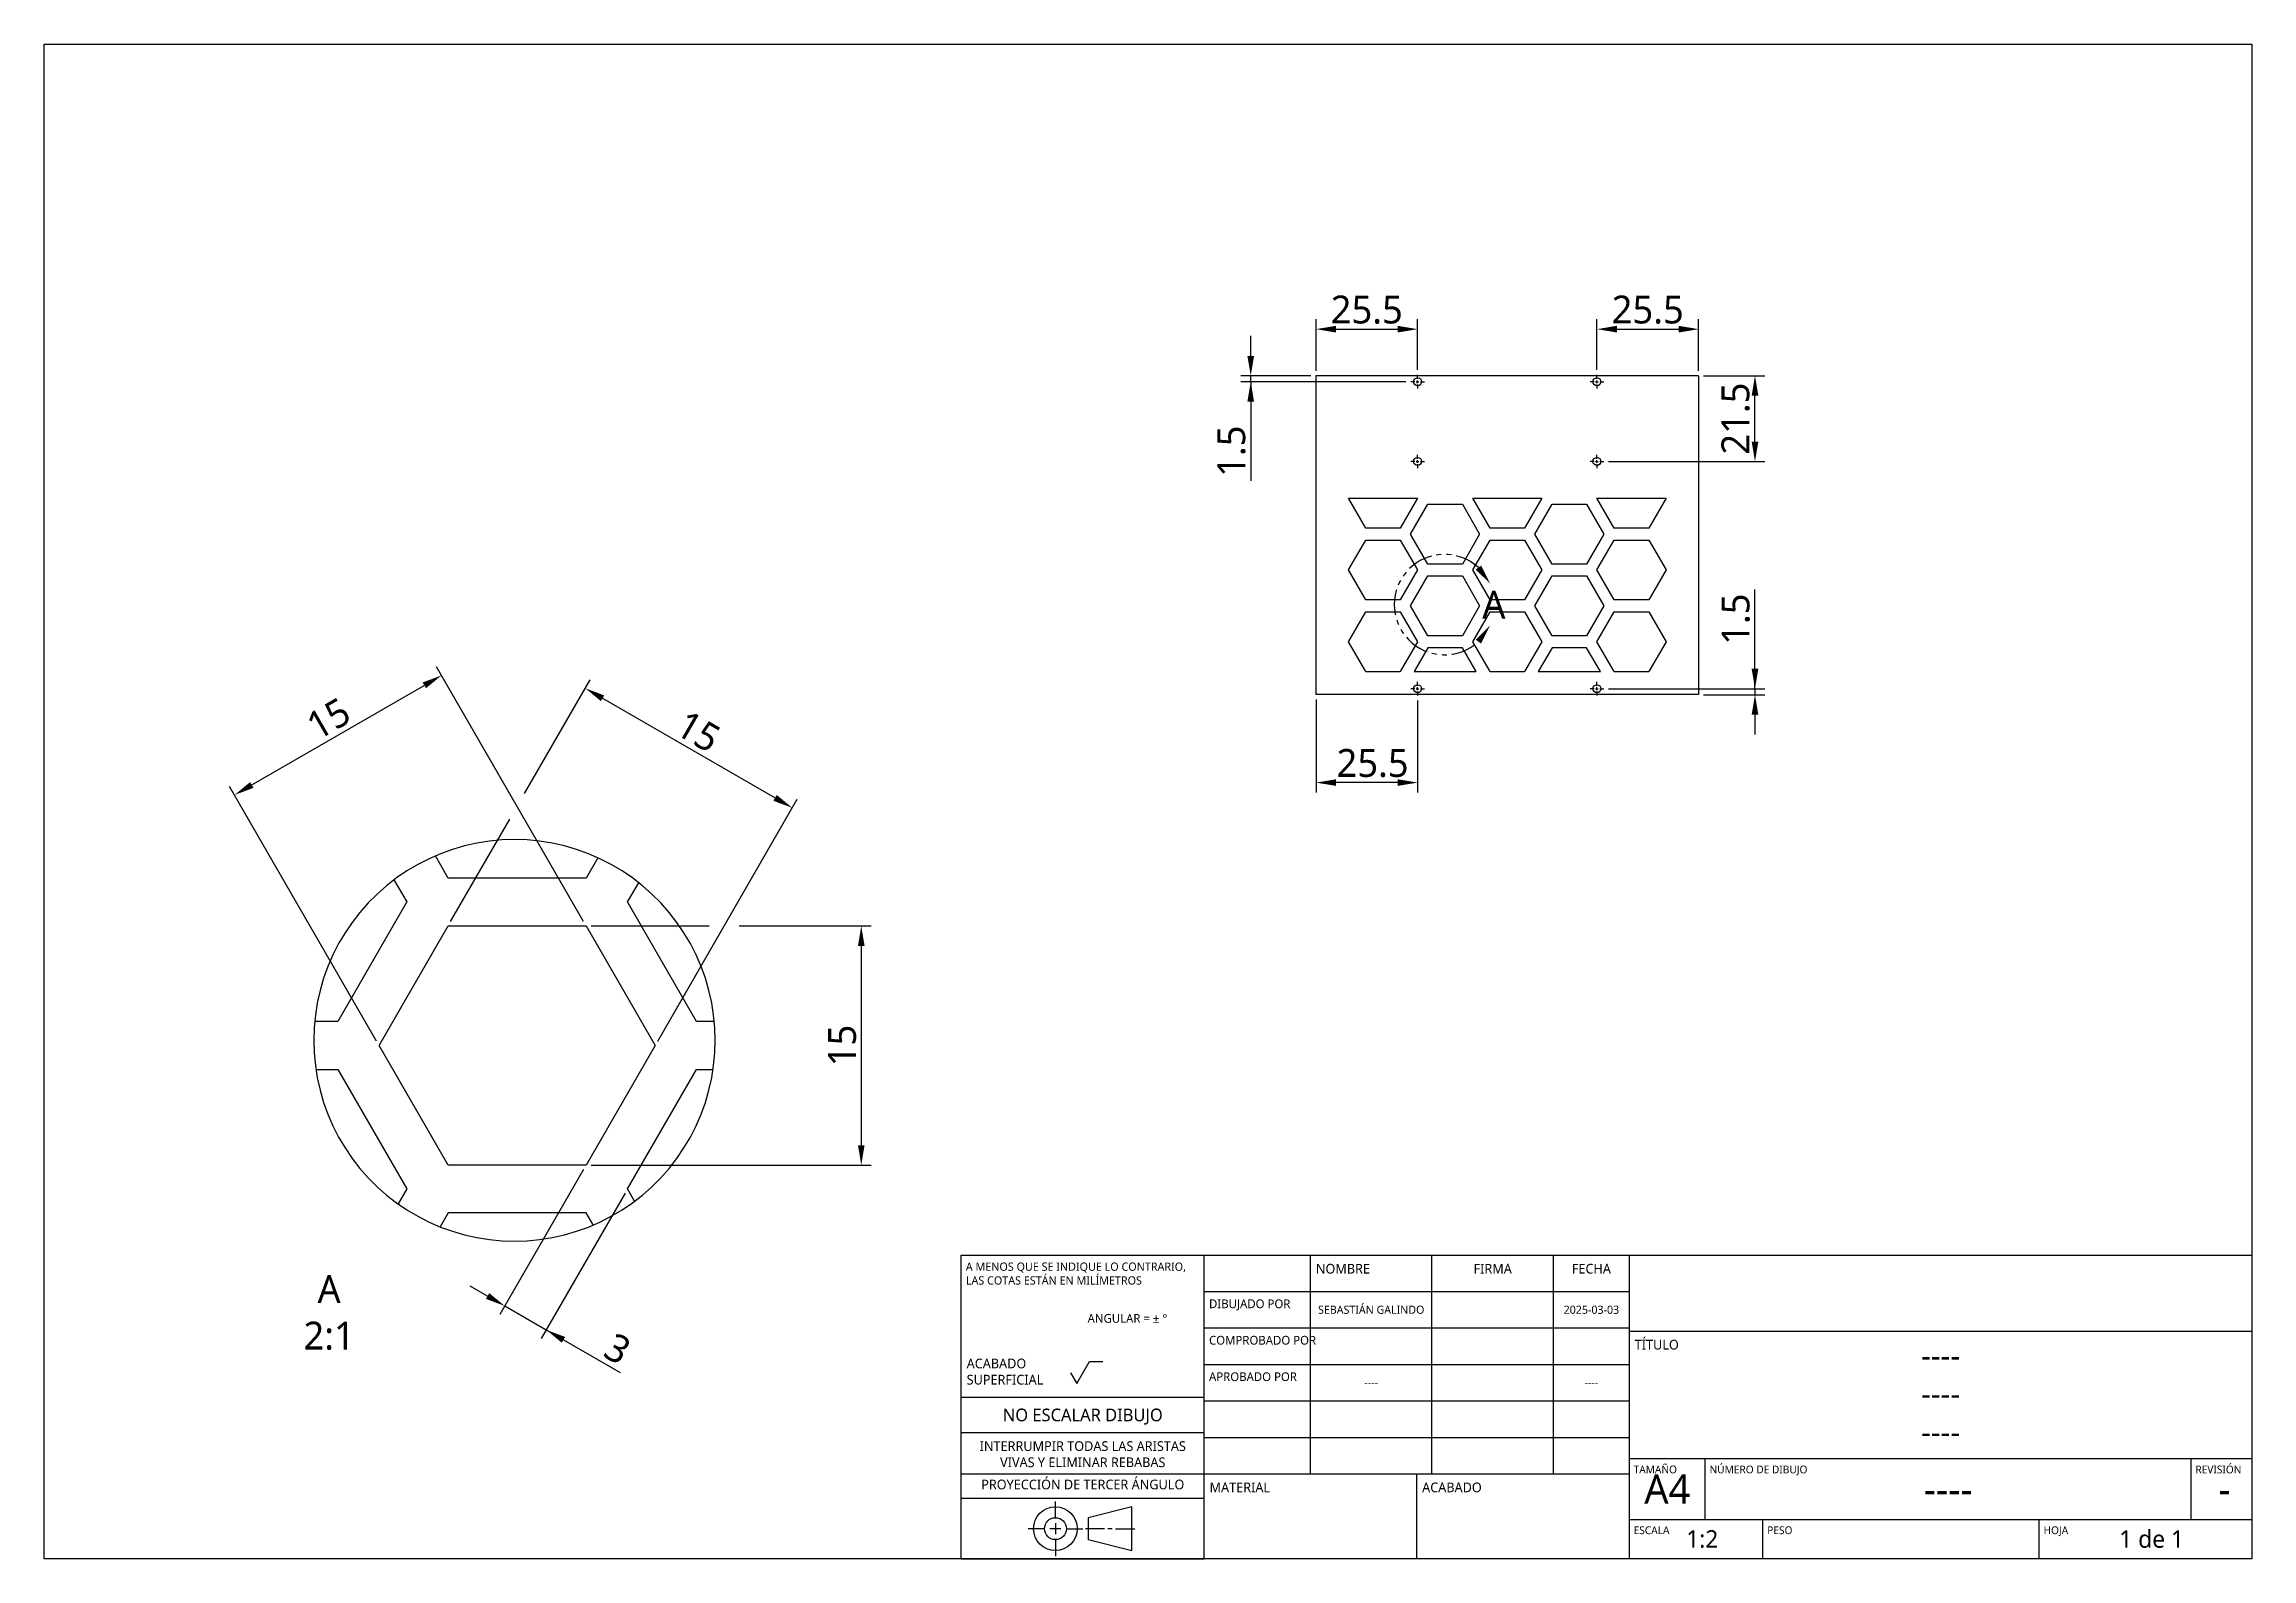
# Model space of a CAD drawing. Extents: x 20 to 297, y 10 to 200.
import ezdxf

# ---------------------------------------------------------------- set-up
doc = ezdxf.new("R2010")
doc.units = 0
doc.header["$LTSCALE"] = 12.7
doc.header["$PDMODE"] = 33
doc.header["$PDSIZE"] = 1
doc.linetypes.add('CENTER', pattern=[0.787402, 0.492126, -0.098425, 0.098425, -0.098425])
doc.linetypes.add('ONS_PHANTOM', pattern=[0.5, 0.25, -0.05, 0.05, -0.05, 0.05, -0.05])
doc.layers.get('DEFPOINTS').update_dxf_attribs({"linetype": 'CONTINUOUS'})
for name, color, linetype in [('ANNOTATION_TEXT', 7, 'CONTINUOUS'), ('BORDER_FRAME', 7, 'CONTINUOUS'), ('CENTERMARKS', 7, 'CONTINUOUS'), ('DETAIL_VIEW_BORDER', 7, 'CONTINUOUS'), ('DETAIL_VIEW_PARENT_BORDER', 7, 'ONS_PHANTOM'), ('SKETCHED_GEOMETRY', 7, 'CONTINUOUS'), ('TITLE_BLOCK', 7, 'CONTINUOUS'), ('VISIBLE', 7, 'CONTINUOUS')]:
    doc.layers.add(name, color=color, linetype=linetype)
doc.styles.add('ONSHAPE-STANDARD', font='NotoSans-Regular.ttf')
doc.styles.add('ONSHAPE-STANDARD-DIMENSION', font='')
doc.styles.add('ONSHAPE-STANDARD-FIELDS', font='')
doc.styles.add('ONSHAPE-STANDARD-VIEW-LABE', font='NotoSans-Regular.ttf', dxfattribs={"height": 3.5})
doc.styles.get('ONSHAPE-STANDARD-DIMENSION').set_extended_font_data('Noto Sans')
doc.styles.get('ONSHAPE-STANDARD-FIELDS').set_extended_font_data('Noto Sans')
doc.dimstyles.new('ONSHAPE-ISO-25$0', dxfattribs={"dimtxt": 3.5, "dimasz": 2.5, "dimexe": 1.25, "dimexo": 0.625, "dimtad": 1, "dimtxsty": 'ONSHAPE-STANDARD-DIMENSION', "dimcen": 2.5, "dimclrd": 7, "dimclre": 7, "dimclrt": 7, "dimadec": 1, "dimazin": 3, "dimtfac": 1, "dimtmove": 0, "dimatfit": 3})

# ---------------------------------------------------------------- blocks, each defined once
blk = doc.blocks.new('*D1')
at = {"layer": 'ANNOTATION_TEXT', "color": 7}
for p, q in [((234.66, 119.15), (234.66, 131.58)), ((234.66, 121.65), (234.66, 124.15)), ((216.3, 119.15), (235.91, 119.15)), ((234.66, 119.15), (234.66, 118.4)), ((228.2, 118.4), (235.91, 118.4)), ((234.66, 115.9), (234.66, 113.4))]:
    blk.add_line(p, q, dxfattribs=at)
for points in [[(234.24, 121.65), (235.08, 121.65), (234.66, 119.15)], [(235.08, 115.9), (234.24, 115.9), (234.66, 118.4)]]:
    blk.add_solid(points, dxfattribs=at)
at = {"layer": 'DEFPOINTS', "color": 0}
for p in [(215.68, 119.15), (227.58, 118.4), (234.66, 118.4)]:
    blk.add_point(p, dxfattribs=at)
at = {"layer": 'ANNOTATION_TEXT', "color": 7, "insert": (232.25, 127.87), "char_height": 3.5, "attachment_point": 5, "rotation": 90, "style": 'ONSHAPE-STANDARD-DIMENSION'}
blk.add_mtext('1.5', dxfattribs=at)
blk = doc.blocks.new('*D2')
at = {"layer": 'ANNOTATION_TEXT', "color": 7}
for p, q in [((228.2, 158.4), (235.91, 158.4)), ((234.66, 150.15), (234.66, 155.9)), ((216.3, 147.65), (235.91, 147.65))]:
    blk.add_line(p, q, dxfattribs=at)
for points in [[(235.08, 155.9), (234.24, 155.9), (234.66, 158.4)], [(234.24, 150.15), (235.08, 150.15), (234.66, 147.65)]]:
    blk.add_solid(points, dxfattribs=at)
at = {"layer": 'DEFPOINTS', "color": 0}
for p in [(227.58, 158.4), (234.66, 158.4), (215.68, 147.65)]:
    blk.add_point(p, dxfattribs=at)
at = {"layer": 'ANNOTATION_TEXT', "color": 7, "insert": (232.23, 153.03), "char_height": 3.5, "attachment_point": 5, "rotation": 90, "style": 'ONSHAPE-STANDARD-DIMENSION'}
blk.add_mtext('21.5', dxfattribs=at)
blk = doc.blocks.new('*D3')
at = {"layer": 'ANNOTATION_TEXT', "color": 7}
for p, q in [((171.39, 160.9), (171.39, 163.4)), ((178.95, 158.4), (170.14, 158.4)), ((171.39, 157.65), (171.39, 158.4)), ((190.85, 157.65), (170.14, 157.65)), ((171.39, 157.65), (171.39, 145.22)), ((171.39, 155.15), (171.39, 152.65))]:
    blk.add_line(p, q, dxfattribs=at)
for points in [[(170.97, 160.9), (171.81, 160.9), (171.39, 158.4)], [(171.81, 155.15), (170.97, 155.15), (171.39, 157.65)]]:
    blk.add_solid(points, dxfattribs=at)
at = {"layer": 'DEFPOINTS', "color": 0}
for p in [(171.39, 158.4), (179.58, 158.4), (191.48, 157.65)]:
    blk.add_point(p, dxfattribs=at)
at = {"layer": 'ANNOTATION_TEXT', "color": 7, "insert": (168.98, 148.94), "char_height": 3.5, "attachment_point": 5, "rotation": 90, "style": 'ONSHAPE-STANDARD-DIMENSION'}
blk.add_mtext('1.5', dxfattribs=at)
blk = doc.blocks.new('*D4')
at = {"layer": 'ANNOTATION_TEXT', "color": 7}
for p, q in [((179.58, 159.03), (179.58, 165.5)), ((182.08, 164.25), (189.83, 164.25)), ((192.33, 159.13), (192.33, 165.5))]:
    blk.add_line(p, q, dxfattribs=at)
for points in [[(182.08, 164.67), (182.08, 163.83), (179.58, 164.25)], [(189.83, 163.83), (189.83, 164.67), (192.33, 164.25)]]:
    blk.add_solid(points, dxfattribs=at)
at = {"layer": 'DEFPOINTS', "color": 0}
for p in [(192.33, 164.25), (179.58, 158.4), (192.33, 158.5)]:
    blk.add_point(p, dxfattribs=at)
at = {"layer": 'ANNOTATION_TEXT', "color": 7, "insert": (185.95, 166.68), "char_height": 3.5, "attachment_point": 5, "style": 'ONSHAPE-STANDARD-DIMENSION'}
blk.add_mtext('25.5', dxfattribs=at)
blk = doc.blocks.new('*D5')
at = {"layer": 'ANNOTATION_TEXT', "color": 7}
for p, q in [((214.83, 159.13), (214.83, 165.5)), ((217.33, 164.25), (225.08, 164.25)), ((227.58, 159.03), (227.58, 165.5))]:
    blk.add_line(p, q, dxfattribs=at)
for points in [[(217.33, 164.67), (217.33, 163.83), (214.83, 164.25)], [(225.08, 163.83), (225.08, 164.67), (227.58, 164.25)]]:
    blk.add_solid(points, dxfattribs=at)
at = {"layer": 'DEFPOINTS', "color": 0}
for p in [(227.58, 164.25), (214.83, 158.5), (227.58, 158.4)]:
    blk.add_point(p, dxfattribs=at)
at = {"layer": 'ANNOTATION_TEXT', "color": 7, "insert": (221.2, 166.68), "char_height": 3.5, "attachment_point": 5, "style": 'ONSHAPE-STANDARD-DIMENSION'}
blk.add_mtext('25.5', dxfattribs=at)
blk = doc.blocks.new('*D6')
at = {"layer": 'ANNOTATION_TEXT', "color": 7}
for p, q in [((179.58, 117.78), (179.58, 106.12)), ((192.33, 117.68), (192.33, 106.12)), ((189.83, 107.37), (182.08, 107.37))]:
    blk.add_line(p, q, dxfattribs=at)
for points in [[(182.08, 107.79), (182.08, 106.96), (179.58, 107.37)], [(189.83, 106.96), (189.83, 107.79), (192.33, 107.37)]]:
    blk.add_solid(points, dxfattribs=at)
at = {"layer": 'DEFPOINTS', "color": 0}
for p in [(179.58, 118.4), (192.33, 118.3), (179.58, 107.37)]:
    blk.add_point(p, dxfattribs=at)
at = {"layer": 'ANNOTATION_TEXT', "color": 7, "insert": (186.68, 109.8), "char_height": 3.5, "attachment_point": 5, "style": 'ONSHAPE-STANDARD-DIMENSION'}
blk.add_mtext('25.5', dxfattribs=at)
blk = doc.blocks.new('*D7')
at = {"layer": 'ANNOTATION_TEXT', "color": 7}
for p, q in [((87.69, 89.94), (69.24, 121.9)), ((46.05, 107.07), (67.7, 119.57)), ((61.71, 74.94), (43.26, 106.9))]:
    blk.add_line(p, q, dxfattribs=at)
for points in [[(67.91, 119.21), (67.49, 119.93), (69.87, 120.82)], [(45.84, 107.43), (46.26, 106.71), (43.88, 105.82)]]:
    blk.add_solid(points, dxfattribs=at)
at = {"layer": 'DEFPOINTS', "color": 0}
for p in [(69.87, 120.82), (88.01, 89.39), (62.03, 74.39)]:
    blk.add_point(p, dxfattribs=at)
at = {"layer": 'ANNOTATION_TEXT', "color": 7, "insert": (55.68, 115.39), "char_height": 3.5, "attachment_point": 5, "rotation": 30, "style": 'ONSHAPE-STANDARD-DIMENSION'}
blk.add_mtext('15', dxfattribs=at)
blk = doc.blocks.new('*D8')
at = {"layer": 'ANNOTATION_TEXT', "color": 7}
for p, q in [((80.28, 106.02), (88.52, 120.28)), ((90.06, 117.95), (111.71, 105.45)), ((96.98, 74.94), (114.5, 105.28)), ((71, 89.94), (78.41, 102.77))]:
    blk.add_line(p, q, dxfattribs=at)
for points in [[(90.27, 118.31), (89.85, 117.59), (87.9, 119.2)], [(111.5, 105.09), (111.92, 105.81), (113.88, 104.2)]]:
    blk.add_solid(points, dxfattribs=at)
at = {"layer": 'DEFPOINTS', "color": 0}
for p in [(113.88, 104.2), (70.69, 89.39), (96.67, 74.39)]:
    blk.add_point(p, dxfattribs=at)
at = {"layer": 'ANNOTATION_TEXT', "color": 7, "insert": (102.08, 113.78), "char_height": 3.5, "attachment_point": 5, "rotation": 330, "style": 'ONSHAPE-STANDARD-DIMENSION'}
blk.add_mtext('15', dxfattribs=at)
blk = doc.blocks.new('*D9')
at = {"layer": 'ANNOTATION_TEXT', "color": 7}
for p, q in [((88.63, 89.39), (103.45, 89.39)), ((107.2, 89.39), (123.77, 89.39)), ((122.52, 86.89), (122.52, 61.89)), ((88.63, 59.39), (123.77, 59.39))]:
    blk.add_line(p, q, dxfattribs=at)
for points in [[(122.94, 86.89), (122.11, 86.89), (122.52, 89.39)], [(122.11, 61.89), (122.94, 61.89), (122.52, 59.39)]]:
    blk.add_solid(points, dxfattribs=at)
at = {"layer": 'DEFPOINTS', "color": 0}
for p in [(88.01, 89.39), (88.01, 59.39), (122.52, 59.39)]:
    blk.add_point(p, dxfattribs=at)
at = {"layer": 'ANNOTATION_TEXT', "color": 7, "insert": (120.13, 74.39), "char_height": 3.5, "attachment_point": 5, "rotation": 90, "style": 'ONSHAPE-STANDARD-DIMENSION'}
blk.add_mtext('15', dxfattribs=at)
blk = doc.blocks.new('*D10')
at = {"layer": 'ANNOTATION_TEXT', "color": 7}
for p, q in [((87.69, 58.85), (77.18, 40.63)), ((92.89, 55.85), (82.37, 37.63)), ((75.64, 42.97), (73.47, 44.22)), ((77.8, 41.72), (83, 38.72)), ((83, 38.72), (92.28, 33.36)), ((85.16, 37.47), (87.33, 36.22))]:
    blk.add_line(p, q, dxfattribs=at)
for points in [[(75.43, 42.61), (75.84, 43.33), (77.8, 41.72)], [(85.37, 37.83), (84.95, 37.11), (83, 38.72)]]:
    blk.add_solid(points, dxfattribs=at)
at = {"layer": 'DEFPOINTS', "color": 0}
for p in [(88.01, 59.39), (93.2, 56.39), (83, 38.72)]:
    blk.add_point(p, dxfattribs=at)
at = {"layer": 'ANNOTATION_TEXT', "color": 7, "insert": (91.95, 36.34), "char_height": 3.5, "attachment_point": 5, "rotation": 330, "style": 'ONSHAPE-STANDARD-DIMENSION'}
blk.add_mtext('3', dxfattribs=at)

msp = doc.modelspace()

# ---------------------------------------------------------------- linework, layer by layer
at = {"layer": 'BORDER_FRAME'}
for p, q in [((20, 10), (20, 200)), ((20, 200), (297, 200)), ((297, 200), (297, 10)), ((297, 10), (20, 10))]:
    msp.add_line(p, q, dxfattribs=at)
at = {"layer": 'CENTERMARKS', "linetype": 'CENTER'}
for p, q in [((192.3273, 158.0026), (192.3273, 158.5026)), ((214.8273, 158.0026), (214.8273, 158.5026)), ((191.9773, 157.6526), (191.4773, 157.6526)), ((192.3273, 157.3026), (192.3273, 156.8026)), ((192.6773, 157.6526), (193.1773, 157.6526)), ((214.4773, 157.6526), (213.9773, 157.6526)), ((214.8273, 157.3026), (214.8273, 156.8026)), ((215.1773, 157.6526), (215.6773, 157.6526)), ((191.9773, 147.6526), (191.4773, 147.6526)), ((192.3273, 148.0026), (192.3273, 148.5026)), ((192.3273, 147.3026), (192.3273, 146.8026)), ((192.6773, 147.6526), (193.1773, 147.6526)), ((214.4773, 147.6526), (213.9773, 147.6526)), ((214.8273, 148.0026), (214.8273, 148.5026)), ((214.8273, 147.3026), (214.8273, 146.8026)), ((215.1773, 147.6526), (215.6773, 147.6526)), ((191.9773, 119.1526), (191.4773, 119.1526)), ((192.3273, 119.5026), (192.3273, 120.0026)), ((192.6773, 119.1526), (193.1773, 119.1526)), ((214.4773, 119.1526), (213.9773, 119.1526)), ((214.8273, 119.5026), (214.8273, 120.0026)), ((215.1773, 119.1526), (215.6773, 119.1526)), ((192.3273, 118.8026), (192.3273, 118.3026)), ((214.8273, 118.8026), (214.8273, 118.3026))]:
    msp.add_line(p, q, dxfattribs=at)
at = {"layer": 'CENTERMARKS', "linetype": 'CONTINUOUS'}
for p, q in [((192.1523, 157.6526), (192.5023, 157.6526)), ((192.3273, 157.4776), (192.3273, 157.8276)), ((214.6523, 157.6526), (215.0023, 157.6526)), ((214.8273, 157.4776), (214.8273, 157.8276)), ((192.1523, 147.6526), (192.5023, 147.6526)), ((192.3273, 147.4776), (192.3273, 147.8276)), ((214.6523, 147.6526), (215.0023, 147.6526)), ((214.8273, 147.4776), (214.8273, 147.8276)), ((192.1523, 119.1526), (192.5023, 119.1526)), ((192.3273, 118.9776), (192.3273, 119.3276)), ((214.6523, 119.1526), (215.0023, 119.1526)), ((214.8273, 118.9776), (214.8273, 119.3276))]:
    msp.add_line(p, q, dxfattribs=at)
at = {"layer": 'DETAIL_VIEW_BORDER', "flags": 128}
msp.add_lwpolyline([(104.2005, 75.0357), (104.1508, 76.6171), (104.0019, 78.1923), (103.7544, 79.755), (103.4093, 81.2991), (102.9679, 82.8185), (102.4319, 84.3072), (101.8035, 85.7592), (101.0852, 87.169), (100.2798, 88.5308), (99.3905, 89.8395), (98.4208, 91.0896), (97.3744, 92.2765), (96.2556, 93.3952), (95.0688, 94.4416), (93.8186, 95.4113), (92.51, 96.3006), (91.1482, 97.1061), (89.7384, 97.8244), (88.2863, 98.4527), (86.7977, 98.9887), (85.2783, 99.4301), (83.7342, 99.7752), (82.1715, 100.0228), (80.5963, 100.1717), (79.0149, 100.2214), (77.4334, 100.1717), (75.8583, 100.0228), (74.2955, 99.7752), (72.7514, 99.4301), (71.2321, 98.9887), (69.7434, 98.4527), (68.2913, 97.8244), (66.8816, 97.1061), (65.5197, 96.3006), (64.2111, 95.4113), (62.9609, 94.4416), (61.7741, 93.3952), (60.6553, 92.2765), (59.609, 91.0896), (58.6392, 89.8395), (57.7499, 88.5308), (56.9445, 87.169), (56.2262, 85.7592), (55.5978, 84.3072), (55.0619, 82.8185), (54.6205, 81.2991), (54.2753, 79.755), (54.0278, 78.1923), (53.8789, 76.6171), (53.8292, 75.0357), (53.8789, 73.4543), (54.0278, 71.8791), (54.2753, 70.3164), (54.6205, 68.7723), (55.0619, 67.2529), (55.5978, 65.7642), (56.2262, 64.3122), (56.9445, 62.9024), (57.7499, 61.5405), (58.6392, 60.2319), (59.609, 58.9817), (60.6553, 57.7949), (61.7741, 56.6761), (62.9609, 55.6298), (64.2111, 54.6601), (65.5197, 53.7707), (66.8816, 52.9653), (68.2913, 52.247), (69.7434, 51.6187), (71.2321, 51.0827), (72.7514, 50.6413), (74.2955, 50.2961), (75.8583, 50.0486), (77.4334, 49.8997), (79.0149, 49.85), (80.5963, 49.8997), (82.1715, 50.0486), (83.7342, 50.2961), (85.2783, 50.6413), (86.7977, 51.0827), (88.2863, 51.6187), (89.7384, 52.247), (91.1482, 52.9653), (92.51, 53.7707), (93.8186, 54.6601), (95.0688, 55.6298), (96.2556, 56.6761), (97.3744, 57.7949), (98.4208, 58.9817), (99.3905, 60.2319), (100.2798, 61.5405), (101.0852, 62.9024), (101.8035, 64.3122), (102.4319, 65.7642), (102.9679, 67.2529), (103.4093, 68.7723), (103.7544, 70.3164), (104.0019, 71.8791), (104.1508, 73.4543)], close=True, dxfattribs=at)
at = {"layer": 'DETAIL_VIEW_PARENT_BORDER', "color": 7, "linetype": 'ONS_PHANTOM'}
msp.add_arc((195.7002, 129.7019), 6.2964, 47.388632, 312.611368, dxfattribs=at)
at = {"layer": 'DETAIL_VIEW_PARENT_BORDER', "color": 7}
for points in [[(201.4233, 132.3269), (200.2904, 134.5941), (199.6164, 134.1041)], [(201.4233, 127.0769), (199.6164, 125.2997), (200.2904, 124.8097)]]:
    msp.add_solid(points, dxfattribs=at)
at = {"layer": 'TITLE_BLOCK'}
for p, q in [((135.075, 10), (135.075, 48.1)), ((135.075, 48.1), (165.555, 48.1)), ((165.555, 10), (165.555, 48.1)), ((165.555, 48.1), (218.895, 48.1)), ((178.89, 20.668), (178.89, 48.1)), ((194.13, 20.668), (194.13, 48.1)), ((209.37, 20.668), (209.37, 48.1)), ((218.895, 10), (218.895, 48.1)), ((218.895, 48.1), (297, 48.1)), ((165.555, 43.528), (218.895, 43.528)), ((165.555, 38.956), (218.895, 38.956)), ((218.895, 38.575), (297, 38.575)), ((148.791, 33.3172), (149.553, 31.9974)), ((149.553, 31.9974), (151.1532, 34.769)), ((151.1532, 34.769), (152.8296, 34.769)), ((165.555, 34.384), (218.895, 34.384)), ((135.075, 30.2692), (165.555, 30.2692)), ((165.555, 29.812), (218.895, 29.812)), ((135.075, 25.8496), (165.555, 25.8496)), ((165.555, 25.24), (218.895, 25.24)), ((218.895, 22.573), (297, 22.573)), ((228.42, 14.953), (228.42, 22.573)), ((289.38, 14.953), (289.38, 22.573)), ((135.075, 20.668), (165.555, 20.668)), ((165.555, 20.668), (218.895, 20.668)), ((192.225, 10), (192.225, 20.668)), ((135.075, 17.62), (165.555, 17.62)), ((146.886, 15.1511), (146.886, 17.2085)), ((146.886, 14.4653), (146.886, 13.0937)), ((156.4872, 16.5227), (151.0008, 15.1511)), ((151.0008, 15.1511), (151.0008, 12.4079)), ((156.4872, 11.0363), (156.4872, 16.5227)), ((218.895, 14.953), (297, 14.953)), ((235.659, 10), (235.659, 14.953)), ((270.33, 10), (270.33, 14.953)), ((145.5144, 13.7795), (143.457, 13.7795)), ((147.5718, 13.7795), (146.2002, 13.7795)), ((146.886, 12.4079), (146.886, 10.3505)), ((148.2576, 13.7795), (150.315, 13.7795)), ((153.0582, 13.7795), (150.6579, 13.7795)), ((151.0008, 12.4079), (156.4872, 11.0363)), ((154.0183, 13.7795), (153.4697, 13.7795)), ((154.4298, 13.7795), (156.8301, 13.7795)), ((135.075, 10), (165.555, 10))]:
    msp.add_line(p, q, dxfattribs=at)
for radius in [2.7432, 1.3716]:
    msp.add_circle((146.886, 13.7795), radius, dxfattribs=at)
at = {"layer": 'VISIBLE'}
for p, q in [((179.5773, 158.4026), (179.5773, 118.4026)), ((227.5773, 158.4026), (179.5773, 158.4026)), ((227.5773, 158.4026), (227.5773, 118.4026)), ((183.6587, 143.0417), (192.319, 143.0417)), ((185.8238, 139.2917), (183.6587, 143.0417)), ((192.319, 143.0417), (190.1539, 139.2917)), ((191.453, 138.5417), (193.618, 142.2917)), ((193.618, 142.2917), (197.9481, 142.2917)), ((197.9481, 142.2917), (200.1132, 138.5417)), ((201.4122, 139.2917), (199.2472, 143.0417)), ((199.2472, 143.0417), (207.9074, 143.0417)), ((207.9074, 143.0417), (205.7424, 139.2917)), ((207.0414, 138.5417), (209.2065, 142.2917)), ((209.2065, 142.2917), (213.5366, 142.2917)), ((213.5366, 142.2917), (215.7017, 138.5417)), ((214.8356, 143.0417), (223.4959, 143.0417)), ((217.0007, 139.2917), (214.8356, 143.0417)), ((223.4959, 143.0417), (221.3308, 139.2917)), ((190.1539, 139.2917), (185.8238, 139.2917)), ((193.618, 134.7917), (191.453, 138.5417)), ((200.1132, 138.5417), (197.9481, 134.7917)), ((205.7424, 139.2917), (201.4122, 139.2917)), ((209.2065, 134.7917), (207.0414, 138.5417)), ((215.7017, 138.5417), (213.5366, 134.7917)), ((221.3308, 139.2917), (217.0007, 139.2917)), ((183.6587, 134.0417), (185.8238, 137.7917)), ((185.8238, 137.7917), (190.1539, 137.7917)), ((190.1539, 137.7917), (192.319, 134.0417)), ((199.2472, 134.0417), (201.4122, 137.7917)), ((201.4122, 137.7917), (205.7424, 137.7917)), ((205.7424, 137.7917), (207.9074, 134.0417)), ((214.8356, 134.0417), (217.0007, 137.7917)), ((217.0007, 137.7917), (221.3308, 137.7917)), ((221.3308, 137.7917), (223.4959, 134.0417)), ((185.8238, 130.2917), (183.6587, 134.0417)), ((192.319, 134.0417), (190.1539, 130.2917)), ((191.453, 129.5417), (193.618, 133.2917)), ((197.9481, 134.7917), (193.618, 134.7917)), ((193.618, 133.2917), (197.9481, 133.2917)), ((197.9481, 133.2917), (200.1132, 129.5417)), ((201.4122, 130.2917), (199.2472, 134.0417)), ((207.9074, 134.0417), (205.7424, 130.2917)), ((207.0414, 129.5417), (209.2065, 133.2917)), ((213.5366, 134.7917), (209.2065, 134.7917)), ((209.2065, 133.2917), (213.5366, 133.2917)), ((213.5366, 133.2917), (215.7017, 129.5417)), ((217.0007, 130.2917), (214.8356, 134.0417)), ((223.4959, 134.0417), (221.3308, 130.2917)), ((190.1539, 130.2917), (185.8238, 130.2917)), ((205.7424, 130.2917), (201.4122, 130.2917)), ((221.3308, 130.2917), (217.0007, 130.2917)), ((183.6587, 125.0417), (185.8238, 128.7917)), ((185.8238, 128.7917), (190.1539, 128.7917)), ((190.1539, 128.7917), (192.319, 125.0417)), ((193.618, 125.7917), (191.453, 129.5417)), ((200.1132, 129.5417), (197.9481, 125.7917)), ((199.2472, 125.0417), (201.4122, 128.7917)), ((201.4122, 128.7917), (205.7424, 128.7917)), ((205.7424, 128.7917), (207.9074, 125.0417)), ((209.2065, 125.7917), (207.0414, 129.5417)), ((215.7017, 129.5417), (213.5366, 125.7917)), ((214.8356, 125.0417), (217.0007, 128.7917)), ((217.0007, 128.7917), (221.3308, 128.7917)), ((221.3308, 128.7917), (223.4959, 125.0417)), ((185.8233, 121.2926), (183.6587, 125.0417)), ((192.319, 125.0417), (190.1544, 121.2926)), ((197.9481, 125.7917), (193.618, 125.7917)), ((201.4117, 121.2926), (199.2472, 125.0417)), ((207.9074, 125.0417), (205.7428, 121.2925)), ((213.5366, 125.7917), (209.2065, 125.7917)), ((217.0002, 121.2926), (214.8356, 125.0417)), ((223.4959, 125.0417), (221.3314, 121.2926)), ((193.618, 124.2917), (191.8865, 121.2926)), ((197.9481, 124.2917), (193.618, 124.2917)), ((199.6797, 121.2926), (197.9481, 124.2917)), ((209.2065, 124.2917), (207.475, 121.2926)), ((213.5366, 124.2917), (209.2065, 124.2917)), ((215.2681, 121.2926), (213.5366, 124.2917)), ((185.8233, 121.2926), (190.1544, 121.2926)), ((191.8865, 121.2926), (199.6797, 121.2926)), ((201.4117, 121.2926), (205.7428, 121.2926)), ((207.475, 121.2926), (215.2681, 121.2926)), ((217.0002, 121.2926), (221.3314, 121.2926)), ((227.5773, 118.4026), (179.5773, 118.4026)), ((70.6861, 95.395), (69.0852, 98.1679)), ((89.475, 97.9383), (88.0066, 95.395)), ((63.8916, 95.1635), (65.4899, 92.395)), ((88.0066, 95.395), (70.6861, 95.395)), ((93.2027, 92.395), (94.5961, 94.8083)), ((65.4899, 92.395), (56.8297, 77.395)), ((101.863, 77.395), (93.2027, 92.395)), ((62.0258, 74.395), (70.6861, 89.395)), ((70.6861, 89.395), (88.0066, 89.395)), ((88.0066, 89.395), (96.6668, 74.395)), ((56.8297, 77.395), (53.9524, 77.395)), ((104.0773, 77.395), (101.863, 77.395)), ((70.6861, 59.395), (62.0258, 74.395)), ((96.6668, 74.395), (88.0066, 59.395)), ((54.1045, 71.395), (56.8297, 71.395)), ((56.8297, 71.395), (65.4899, 56.395)), ((93.2027, 56.395), (101.863, 71.395)), ((101.863, 71.395), (103.9253, 71.395)), ((88.0066, 59.395), (70.6861, 59.395)), ((65.4899, 56.395), (64.4102, 54.5248)), ((94.0851, 54.8667), (93.2027, 56.395)), ((70.6861, 53.395), (69.6771, 51.6474)), ((88.0066, 53.395), (70.6861, 53.395)), ((88.8831, 51.8769), (88.0066, 53.395))]:
    msp.add_line(p, q, dxfattribs=at)
for centre in [(192.3273, 157.6526), (214.8273, 157.6526), (192.3273, 147.6526), (214.8273, 147.6526), (192.3273, 119.1526), (214.8273, 119.1526)]:
    msp.add_circle(centre, 0.5, dxfattribs=at)

# ---------------------------------------------------------------- texts
at = {"layer": 'ANNOTATION_TEXT', "color": 7, "insert": (55.1634, 45.5815), "char_height": 3.5, "attachment_point": 2, "style": 'ONSHAPE-STANDARD-VIEW-LABE'}
msp.add_mtext(' A ^J 2:1', dxfattribs=at)
at = {"layer": 'SKETCHED_GEOMETRY', "color": 7, "insert": (200.4386, 131.4519), "char_height": 3.5, "width": 3.120913, "attachment_point": 1, "style": 'ONSHAPE-STANDARD'}
msp.add_mtext('\\fNoto Sans|b0|i0|c0|p0;\\W1.0000000000;\\T1.0000000000;\\o\\lA', dxfattribs=at)
at = {"layer": 'TITLE_BLOCK'}
for s, insert, char_height, width, attachment_point, style in [('A MENOS QUE SE INDIQUE LO CONTRARIO, LAS COTAS ESTÁN EN MILÍMETROS', (135.645, 47.1673), 1.03632, 29.8704, 1, 'ONSHAPE-STANDARD'), ('NOMBRE', (179.5606, 47.0027), 1.2192, 14.9352, 1, 'ONSHAPE-STANDARD'), ('FIRMA', (201.75, 47.0027), 1.2192, 14.9352, 2, 'ONSHAPE-STANDARD'), ('FECHA', (214.1325, 47.0027), 1.2192, 9.3345, 2, 'ONSHAPE-STANDARD'), ('DIBUJADO POR', (166.1585, 42.5404), 1.09728, 13.0683, 1, 'ONSHAPE-STANDARD'), ('SEBASTIÁN GALINDO', (186.51, 41.242), 1.024128, 15.24, 5, 'ONSHAPE-STANDARD-FIELDS'), ('2025-03-03', (214.1325, 41.242), 1.02413, 9.525, 5, 'ONSHAPE-STANDARD-FIELDS'), ('^JANGULAR = ± °^J', (150.9185, 42.5404), 1.09728, 14.9352, 1, 'ONSHAPE-STANDARD'), ('COMPROBADO POR', (166.1585, 37.9684), 1.09728, 13.0683, 1, 'ONSHAPE-STANDARD'), ('TÍTULO', (219.5656, 37.4777), 1.2192, 9.3345, 1, 'ONSHAPE-STANDARD'), ('ACABADO SUPERFICIAL', (135.7456, 35.1155), 1.2192, 14.9352, 1, 'ONSHAPE-STANDARD'), ('APROBADO POR', (166.1585, 33.3964), 1.09728, 13.0683, 1, 'ONSHAPE-STANDARD'), ('----', (257.9475, 35.527), 2.92608, 70.485, 5, 'ONSHAPE-STANDARD-FIELDS'), ('----', (186.51, 32.098), 1.02413, 15.24, 5, 'ONSHAPE-STANDARD-FIELDS'), ('----', (214.1325, 32.098), 1.02413, 9.525, 5, 'ONSHAPE-STANDARD-FIELDS'), ('----', (257.9475, 30.7264), 2.92608, 70.485, 5, 'ONSHAPE-STANDARD-FIELDS'), ('NO ESCALAR DIBUJO', (150.315, 28.8427), 1.58496, 29.8704, 2, 'ONSHAPE-STANDARD'), ('----', (257.9475, 25.9258), 2.92608, 70.485, 5, 'ONSHAPE-STANDARD-FIELDS'), ('INTERRUMPIR TODAS LAS ARISTAS VIVAS Y ELIMINAR REBABAS', (150.315, 24.7523), 1.2192, 29.8704, 2, 'ONSHAPE-STANDARD'), ('PROYECCIÓN DE TERCER ÁNGULO', (150.315, 19.9365), 1.2192, 29.8704, 2, 'ONSHAPE-STANDARD'), ('MATERIAL', (166.2256, 19.5707), 1.2192, 26.1366, 1, 'ONSHAPE-STANDARD'), ('ACABADO', (192.8956, 19.5707), 1.2192, 26.1366, 1, 'ONSHAPE-STANDARD'), ('TAMAÑO', (219.4314, 21.6952), 0.97536, 9.3345, 1, 'ONSHAPE-STANDARD'), ('A4', (223.6575, 18.763), 3.6576, 9.525, 5, 'ONSHAPE-STANDARD-FIELDS'), ('NÚMERO DE DIBUJO', (228.9564, 21.6952), 0.97536, 59.7408, 1, 'ONSHAPE-STANDARD'), ('REVISIÓN', (289.9164, 21.6952), 0.97536, 7.4676, 1, 'ONSHAPE-STANDARD'), ('----', (258.9, 18.763), 3.6576, 60.96, 5, 'ONSHAPE-STANDARD-FIELDS'), ('-', (293.571, 18.763), 3.6576, 6.858, 5, 'ONSHAPE-STANDARD-FIELDS'), ('ESCALA', (219.4314, 14.0752), 0.97536, 16.42872, 1, 'ONSHAPE-STANDARD'), ('PESO', (236.1954, 14.0752), 0.97536, 33.97758, 1, 'ONSHAPE-STANDARD'), ('HOJA', (270.8664, 14.0752), 0.97536, 26.1366, 1, 'ONSHAPE-STANDARD'), ('1:2', (228.039, 12.4765), 2.19456, 15.24, 5, 'ONSHAPE-STANDARD-FIELDS'), ('1 de 1', (284.427, 12.4765), 2.19456, 25.146, 5, 'ONSHAPE-STANDARD-FIELDS')]:
    msp.add_mtext(s, dxfattribs=dict(at, insert=insert, char_height=char_height, width=width, attachment_point=attachment_point, style=style))

# ---------------------------------------------------------------- dimensions: what is measured, and where the dimension line sits
at = {"layer": 'ANNOTATION_TEXT'}
for base, p1, p2, picture, middle in [((192.3273, 164.2487), (179.5773, 158.4026), (192.3273, 158.5026), '*D4', (185.9523, 164.2487)), ((227.5773, 164.2487), (214.8273, 158.5026), (227.5773, 158.4026), '*D5', (221.2023, 164.2487)), ((179.5773, 107.3735), (192.3273, 118.3026), (179.5773, 118.4026), '*D6', (186.6796, 107.3735))]:
    dim = msp.add_linear_dim(base=base, p1=p1, p2=p2, dimstyle='ONSHAPE-ISO-25$0', override={"dimlfac": 2, "dimpost": ''}, dxfattribs=at)
    dim.commit()
    dim.dimension.update_dxf_attribs({"geometry": picture, "text_midpoint": middle, "dimtype": 160})
for base, p1, p2, angle, override, picture, middle in [((171.3892, 158.4026), (191.4773, 157.6526), (179.5773, 158.4026), 90, {"dimlfac": 2, "dimpost": ''}, '*D3', (171.3892, 148.9365)), ((234.6604, 158.4026), (215.6773, 147.6526), (227.5773, 158.4026), 90, {"dimlfac": 2, "dimpost": ''}, '*D2', (234.6604, 153.0276)), ((234.6604, 118.4026), (215.6773, 119.1526), (227.5773, 118.4026), 90, {"dimlfac": 2, "dimpost": ''}, '*D1', (234.6604, 127.8687)), ((69.8655, 120.8163), (62.0258, 74.395), (88.0066, 89.395), 30, {"dimlfac": 0.5, "dimpost": ''}, '*D7', (56.8751, 113.3163)), ((113.8759, 104.2019), (70.6861, 89.395), (96.6668, 74.395), 150, {"dimlfac": 0.5, "dimpost": ''}, '*D8', (100.8855, 111.7019)), ((122.5245, 59.395), (88.0066, 89.395), (88.0066, 59.395), 90, {"dimlfac": 0.5, "dimpost": ''}, '*D9', (122.5245, 74.395)), ((82.9965, 38.7173), (88.0066, 59.395), (93.2027, 56.395), 150, {"dimlfac": 0.5, "dimpost": ''}, '*D10', (90.7408, 34.2461))]:
    dim = msp.add_linear_dim(base=base, p1=p1, p2=p2, angle=angle, dimstyle='ONSHAPE-ISO-25$0', override=override, dxfattribs=at)
    dim.commit()
    dim.dimension.update_dxf_attribs({"geometry": picture, "text_midpoint": middle, "dimtype": 160})

doc.saveas('drawing.dxf')
